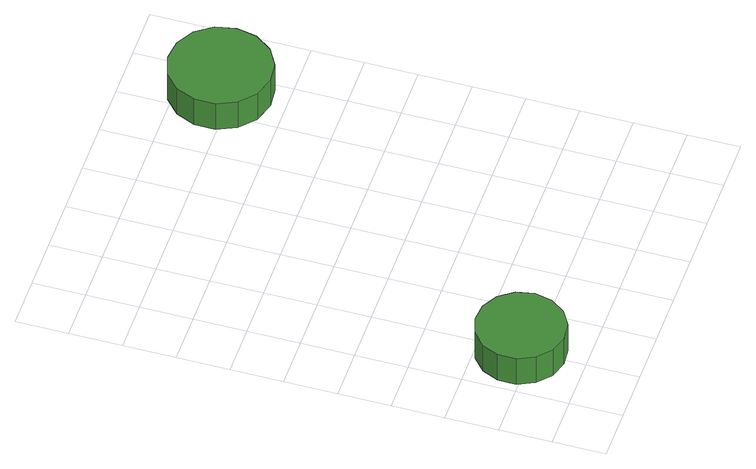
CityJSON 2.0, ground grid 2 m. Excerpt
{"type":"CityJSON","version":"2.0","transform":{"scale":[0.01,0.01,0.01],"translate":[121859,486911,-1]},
"CityObjects":{
"tree1":{"type":"SolitaryVegetationObject","attributes":{"function":"something"},"geometry":[{"type":"MultiSurface","lod":"1","boundaries":[[[0,1,2,3,4,5,6,7,8,9,10,11,12,13,14]],[[15,16,17,18,19,20,21,22,23,24,25,26,27,28,29]],[[0,29,28,1]],[[1,28,27,2]],[[2,27,26,3]],[[3,26,25,4]],[[4,25,24,5]],[[5,24,23,6]],[[6,23,22,7]],[[7,22,21,8]],[[8,21,20,9]],[[9,20,19,10]],[[10,19,18,11]],[[11,18,17,12]],[[12,17,16,13]],[[13,16,15,14]],[[14,15,29,0]]]}]},
"tree2":{"type":"SolitaryVegetationObject","attributes":{"function":"something"},"geometry":[{"type":"MultiSurface","lod":"1","boundaries":[[[30,31,32,33,34,35,36,37,38,39,40,41,42,43,44]],[[45,46,47,48,49,50,51,52,53,54,55,56,57,58,59]],[[30,59,58,31]],[[31,58,57,32]],[[32,57,56,33]],[[33,56,55,34]],[[34,55,54,35]],[[35,54,53,36]],[[36,53,52,37]],[[37,52,51,38]],[[38,51,50,39]],[[39,50,49,40]],[[40,49,48,41]],[[41,48,47,42]],[[42,47,46,43]],[[43,46,45,44]],[[44,45,59,30]]]}]}
},
"vertices":[
[368,244,216],[353,312,216],[313,368,216],[252,403,216],[183,410,216],[117,389,216],[66,342,216],[37,279,216],[37,209,216],[66,146,216],[117,99,216],[183,78,216],[252,85,216],[313,120,216],[353,176,216],[353,176,87],[313,120,87],[252,85,87],[183,78,87],[117,99,87],[66,146,87],[37,209,87],[37,279,87],[66,342,87],[117,389,87],[183,410,87],[252,403,87],[313,368,87],[353,312,87],[368,244,87],
[1281,1640,245],[1265,1718,245],[1218,1783,245],[1148,1823,245],[1069,1832,245],[992,1807,245],[933,1753,245],[900,1680,245],[900,1600,245],[933,1527,245],[992,1473,245],[1069,1449,245],[1148,1457,245],[1218,1497,245],[1265,1562,245],[1265,1562,116],[1218,1497,116],[1148,1457,116],[1069,1449,116],[992,1473,116],[933,1527,116],[900,1600,116],[900,1680,116],[933,1753,116],[992,1807,116],[1069,1832,116],[1148,1823,116],[1218,1783,116],[1265,1718,116],[1281,1640,116]
]}
